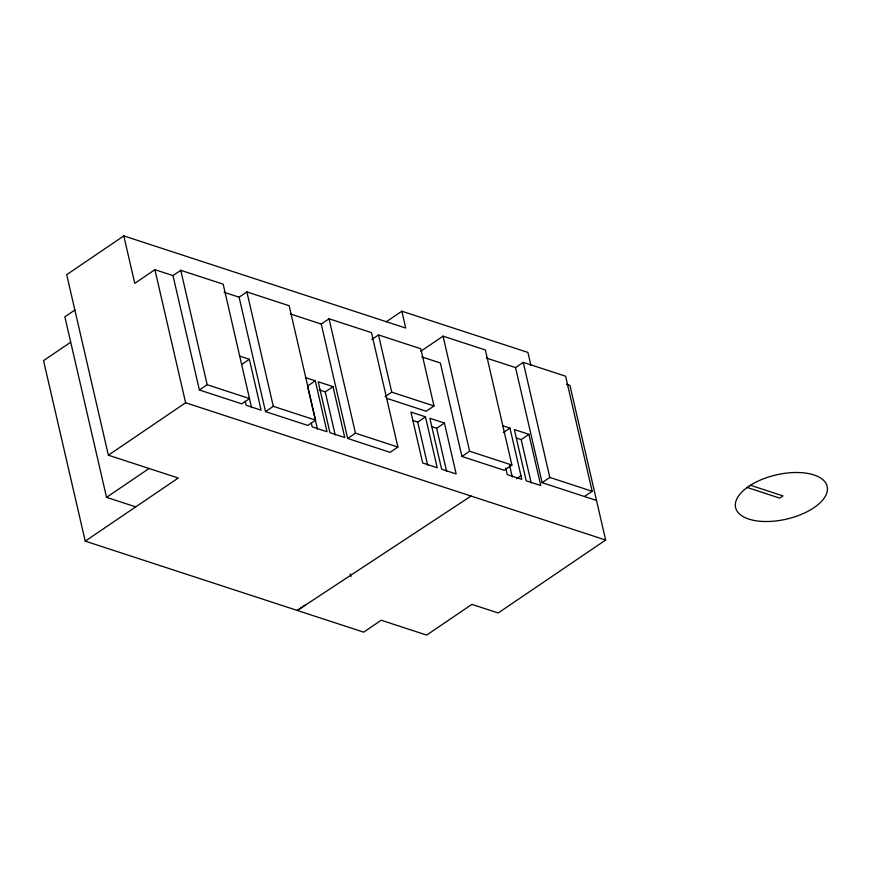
<?xml version="1.0" encoding="UTF-8"?>
<svg xmlns="http://www.w3.org/2000/svg" width="871" height="871" viewBox="0 0 871 871"><rect width="100%" height="100%" fill="white"/><g stroke="black" fill="none" stroke-linecap="round" stroke-linejoin="round"><path stroke-width="1.31" d="M386.158 321.845L401.825 311.208L405.712 328.051L123.813 235.91L66.697 274.67L108.374 455.195L178.228 478.027L85.227 541.141L43.55 360.627L70.475 342.347M74.939 309.989L64.868 316.826L106.545 497.341L135.713 506.878M251.556 407.606L223.172 284.164L180.765 270.304L172.981 275.584L154.896 269.672L134.755 283.347L123.813 235.91M239.1 297.196L246.885 291.916L289.172 305.732L315.585 420.149L307.801 425.44L265.513 411.613L239.1 297.196L224.119 292.308M199.394 390.001L207.178 384.721L249.585 398.58L241.8 403.861L199.394 390.001L172.981 275.584M241.615 364.535L249.367 359.277L261.115 410.176L246.199 405.298L245.295 401.389M108.374 455.195L185.621 402.761L605.65 540.042L569.939 385.363L566.596 384.274M321.268 324.056L329.053 318.775L371.482 332.635L397.905 447.052L390.11 452.343L347.681 438.472L321.268 324.056L290.391 313.963M106.545 497.341L149.061 468.489M265.513 411.613L273.298 406.332L315.585 420.149M371.841 339.472L378.515 334.932L420.791 348.759L434.008 405.962L426.213 411.254L386.43 398.243M311.295 422.958L312.199 426.877L327.006 431.711L315.258 380.812L307.507 386.071L317.447 429.142M319.08 389.86L325.253 391.874L333.005 386.615L344.753 437.514L329.946 432.669L318.187 381.77L333.005 386.615M420.78 351.263L443.056 336.152L485.332 349.968L511.898 465.049L504.2 470.275L461.924 456.458L440.345 362.978L421.706 356.881M385.047 396.675L391.721 392.146L434.008 405.962M347.681 438.472L355.477 433.192L397.905 447.052M412.876 420.519L417.721 422.097L425.473 416.839L437.22 467.738L422.685 462.98L410.927 412.081L425.473 416.839M486.475 358.09L515.556 367.584L523.253 362.358L565.606 376.207L592.171 491.288L584.474 496.514M431.809 426.703L436.665 428.292L444.417 423.023L456.164 473.933L441.619 469.175L429.871 418.276L444.417 423.023M461.924 456.458L469.621 451.232L511.898 465.049M503.318 432.637L509.971 428.129L521.794 479.355L507.227 474.597L505.713 468.032M516.318 437.993L521.174 439.583L528.926 434.324L540.76 485.561L526.193 480.792L514.358 429.566L528.926 434.324M305.329 604.997L297.283 610.451L471.069 496.056M516.536 478.767L520.967 475.751M515.556 367.584L542.121 482.676L549.83 477.439L592.171 491.288M605.65 540.042L498.19 612.977L471.897 604.376L426.659 635.09L381.215 620.239L363.653 632.15L85.227 541.141M401.825 311.208L527.913 352.417L530.896 365.352M750.519 485.289L783.018 495.915L779.763 498.114L747.264 487.499M502.687 425.745L509.971 428.129M239.416 356.021L249.367 359.277M305.383 377.589L315.258 380.812M542.121 482.676L596.504 500.444M523.253 362.358L549.83 477.439M521.174 439.583L531.179 482.937M509.546 465.136L512.29 477.047M443.056 336.152L469.621 451.232M436.665 428.292L446.605 471.363M417.721 422.097L427.661 465.168M378.515 334.932L391.721 392.146M329.053 318.775L355.477 433.192M325.253 391.874L335.193 434.945M350.229 573.978L350.839 576.624M246.885 291.916L273.298 406.332M180.765 270.304L207.178 384.721M154.896 269.672L185.621 402.761M748.788 486.356L744.814 489.328A46.98 22.7 -13 0 0 771.477 521.359A46.98 22.7 -13 0 0 826.35 484.124A46.98 22.7 -13 0 0 753.306 483.568L748.788 486.356"/></g></svg>
